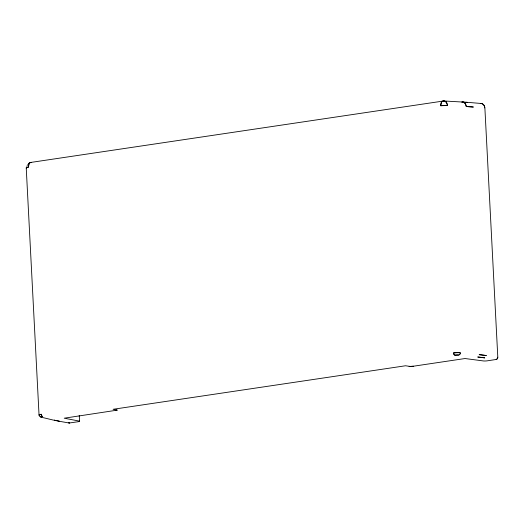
<?xml version="1.0" encoding="UTF-8"?>
<svg xmlns="http://www.w3.org/2000/svg" width="524" height="524" viewBox="0 0 524 524"><rect width="100%" height="100%" fill="white"/><g stroke="black" fill="none" stroke-linecap="round" stroke-linejoin="round"><path stroke-width="0.79" d="M480.318 103.503A5.089 4.179 -81 0 1 481.995 103.667L483.423 104.577L484.438 106.084L484.883 108.023L497.8 357.191L497.564 358.377L496.529 359.412L487.49 360.8A3.131 0.445 -3 0 1 483.207 360.918L465.03 358.534L413.416 366.217L409.906 366.4L405.537 365.765L113.086 409.29L117.114 410.161L64.197 418.198L79.131 421.06A3.131 0.445 -3 0 1 78.253 421.715L69.214 423.012L58.865 421.204M497.8 357.191L497.368 358.717L496.189 359.51M39.045 415.093L41.278 414.281A2.089 1.153 81.5 0 0 42.562 416.528A3.131 0.445 -3 0 0 41.527 417.15L41.304 416.849L42.562 416.528L41.704 415.794L41.278 414.281A5.22 0.747 -3 0 0 39.549 415.316L39.045 415.093L26.233 167.909L28.466 167.097A5.22 2.889 81.5 0 1 31.04 162.394L443.337 101.027A5.22 3.851 -86.7 0 1 444.038 100.994L463.144 102.069L465.188 103.431L466.288 106.529A104.525 12.078 -4 0 1 473.388 107.04L466.288 106.529C466.209 104.335 464.546 101.682 462.076 102.056L467.323 102.416M29.351 162.971L31.04 162.394A5.22 4.677 -80.8 0 0 29.973 162.669M31.04 162.394L30.006 162.637L29.108 163.645L28.466 167.097A5.22 0.747 -3 0 0 26.482 168.06M447.542 105.494A5.22 3.851 -87 0 0 446.147 102.056L444.038 100.994L442.302 101.276L441.398 102.278L440.763 105.737A5.22 0.747 -3 0 1 447.542 105.501L446.153 102.056M462.076 102.056L462.784 102.016M447.542 105.501L440.763 105.737A5.22 2.889 81.5 0 1 443.337 101.027M466.301 102.232L481.183 103.483M69.554 423.006L68.317 422.58L69.214 423.012M480.875 103.555L481.995 103.667A5.325 4.369 -81 0 1 484.425 106.071M39.811 416.239L40.833 417.091L53.114 420.032M40.833 417.091L39.916 416.403M446.107 102.023L445.996 101.898A5.22 3.851 -87 0 0 444.038 100.994M79.255 415.473L79.556 421.191M116.623 409.847A3.131 0.445 -3 0 1 115.811 410.515M484.32 105.966A5.089 4.179 -81 0 1 484.772 107.905M413.416 366.217A3.131 0.445 -3 0 1 409.074 366.322M26.868 166.442A5.22 4.677 -80.8 0 1 27.006 165.944M27.3 165.217A5.22 4.677 -80.8 0 1 27.556 164.752M28.355 163.737A5.22 4.677 -80.8 0 1 28.545 163.56M28.931 163.246A5.22 4.677 -80.8 0 1 29.547 162.859M462.03 102.062A99.305 11.325 -4.1 0 1 467.179 102.396M460.288 353.458L459.489 354.774L460.288 353.458M455.205 352.724L453.574 352.914L453.994 354.427L454.858 355.167A3.131 0.445 -3 0 1 458.932 355.023L454.858 355.167A2.089 1.153 81.5 0 1 453.574 352.914A5.22 0.747 -3 0 1 460.36 352.685L455.205 352.724M486.272 355.534L479.152 354.656A104.381 14.908 -3 0 1 486.272 355.534M484.7 357.859L477.724 357.001A102.298 14.613 -3 0 1 484.7 357.859M59.186 421.191L53.815 420.097A102.298 14.613 -3 0 0 59.186 421.191"/></g></svg>
